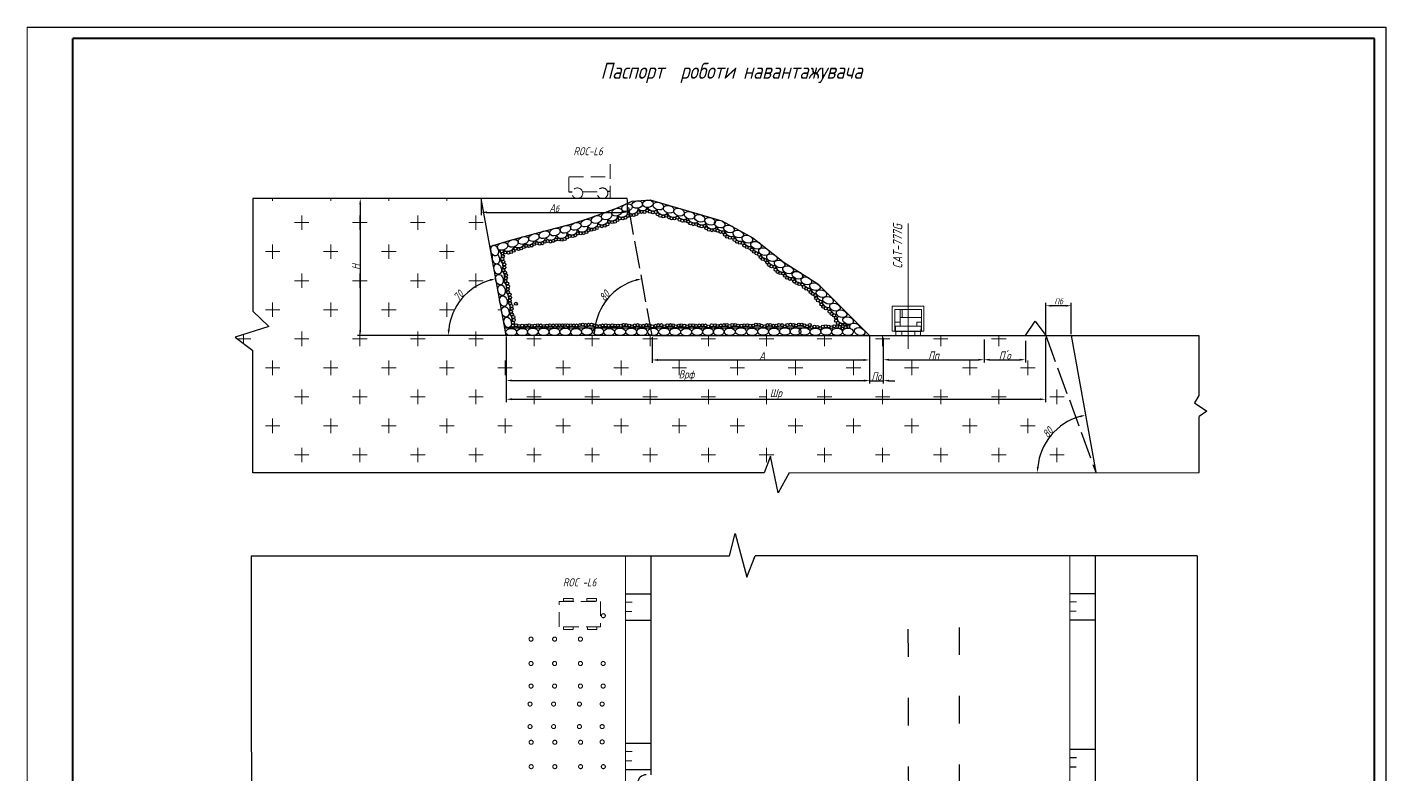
# Model space of a CAD drawing. Header units: millimetres. Extents: x 0 to 594, y 0 to 841.
# Drawn here: x 0 to 594, y 514 to 841 of the extents above; entities that cross this region are included whole.
import ezdxf

# ---------------------------------------------------------------- set-up
doc = ezdxf.new("R2010")
doc.units = ezdxf.units.MM
for name, pattern in [('ACAD_ISO02W100', [15, 12, -3]), ('ACAD_ISO03W100', [30, 12, -18]), ('BORDER2', [22.225, 6.35, -3.175, 6.35, -3.175, 0, -3.175]), ('K5LT_THIN', [0])]:
    doc.linetypes.add(name, pattern=pattern)
doc.layers.add('KONTUR', color=7, linetype='Continuous')
doc.layers.add('Рамка', color=30, linetype='Continuous')
doc.layers.add('Основная', color=7, linetype='Continuous', lineweight=40)
doc.styles.add('Такие дела', font='GOST_A.TTF', dxfattribs={"oblique": 15})
doc.dimstyles.new('ISO-25', dxfattribs={"dimtxt": 2.5, "dimasz": 2.5, "dimexe": 1.25, "dimexo": 0.625, "dimtad": 1, "dimtxsty": 'Standard', "dimcen": 2.5, "dimadec": 0, "dimazin": 0, "dimtfac": 1, "dimtmove": 0, "dimatfit": 3, "dimfxl": 1, "dimarcsym": 0})

# ---------------------------------------------------------------- blocks, each defined once
blk = doc.blocks.new('U0')
at = {"layer": 'KONTUR'}
for p, q in [((0, 841), (594, 841)), ((594, 841), (594, 0))]:
    blk.add_line(p, q, dxfattribs=at)
at = {"layer": 'Основная'}
for p, q in [((20, 5), (20, 836)), ((589, 836), (20, 836)), ((589, 5), (589, 836))]:
    blk.add_line(p, q, dxfattribs=at)
at = {"layer": 'Рамка', "color": 7, "linetype": 'K5LT_THIN', "lineweight": 18}
for q in [(0, 841), (0, 826)]:
    blk.add_line((0, 0), q, dxfattribs=at)
blk = doc.blocks.new('*D211')
at = {"color": 0, "lineweight": -2, "transparency": 16777216}
for p, q in [((445.35, 706.76), (445.35, 720.43)), ((454, 719.18), (447.85, 719.18)), ((456.5, 706.73), (456.5, 720.43))]:
    blk.add_line(p, q, dxfattribs=at)
at = {"color": 0, "transparency": 16777216}
for points in [[(447.85, 719.6), (447.85, 718.77), (445.35, 719.18)], [(454, 719.6), (454, 718.77), (456.5, 719.18)]]:
    blk.add_solid(points, dxfattribs=at)
at = {"layer": 'Defpoints', "color": 0, "transparency": 16777216}
for p in [(445.35, 719.18), (445.35, 706.13), (456.5, 706.1)]:
    blk.add_point(p, dxfattribs=at)
at = {"color": 0, "transparency": 16777216, "insert": (450.92, 721.06), "char_height": 2.5, "attachment_point": 5, "style": 'Такие дела'}
blk.add_mtext('Пб', dxfattribs=at)

msp = doc.modelspace()

# ---------------------------------------------------------------- linework, layer by layer
at = {"color": 7, "linetype": 'BORDER2', "lineweight": 9}
for p, q in [((254.899, 781.089), (254.899, 765.955)), ((236.871, 775.528), (254.899, 775.528)), ((236.871, 768.923), (236.871, 775.528)), ((249.268, 768.923), (242.817, 768.923))]:
    msp.add_line(p, q, dxfattribs=at)
at = {"linetype": 'Continuous', "lineweight": 9}
for p, q in [((107.308, 765.059), (107.308, 766.085)), ((132.708, 765.059), (132.708, 766.085)), ((158.108, 765.059), (158.108, 766.085)), ((183.508, 765.059), (183.508, 766.085)), ((116.833, 755.534), (123.183, 755.534)), ((120.008, 752.359), (120.008, 758.709)), ((142.233, 755.534), (148.583, 755.534)), ((145.408, 752.359), (145.408, 758.709)), ((167.633, 755.534), (173.983, 755.534)), ((170.808, 752.359), (170.808, 758.709)), ((193.033, 755.534), (199.383, 755.534)), ((196.208, 752.359), (196.208, 758.709)), ((104.133, 742.834), (110.483, 742.834)), ((107.308, 739.659), (107.308, 746.009)), ((129.533, 742.834), (135.883, 742.834)), ((132.708, 739.659), (132.708, 746.009)), ((154.933, 742.834), (161.283, 742.834)), ((158.108, 739.659), (158.108, 746.009)), ((180.333, 742.834), (186.683, 742.834)), ((183.508, 739.659), (183.508, 746.009)), ((120.008, 726.959), (120.008, 733.309)), ((145.408, 726.959), (145.408, 733.309)), ((170.808, 726.959), (170.808, 733.309)), ((196.208, 726.959), (196.208, 733.309)), ((116.833, 730.134), (123.183, 730.134)), ((142.233, 730.134), (148.583, 730.134)), ((167.633, 730.134), (173.983, 730.134)), ((193.033, 730.134), (199.383, 730.134)), ((107.308, 714.259), (107.308, 720.609)), ((132.708, 714.259), (132.708, 720.609)), ((158.108, 714.259), (158.108, 720.609)), ((183.508, 714.259), (183.508, 720.609)), ((104.133, 717.434), (110.483, 717.434)), ((129.533, 717.434), (135.883, 717.434)), ((154.933, 717.434), (161.283, 717.434)), ((180.333, 717.434), (186.683, 717.434)), ((205.733, 717.434), (207.241, 717.434)), ((120.008, 701.559), (120.008, 707.909)), ((145.408, 701.559), (145.408, 707.909)), ((170.808, 701.559), (170.808, 707.909)), ((196.208, 701.559), (196.208, 707.909)), ((91.873, 704.734), (97.783, 704.734)), ((94.608, 702.64), (94.608, 706.63)), ((116.833, 704.734), (123.183, 704.734)), ((142.233, 704.734), (148.583, 704.734)), ((167.633, 704.734), (173.983, 704.734)), ((193.033, 704.734), (199.383, 704.734)), ((218.433, 704.734), (224.783, 704.734)), ((221.608, 701.559), (221.608, 706.133)), ((243.833, 704.734), (250.183, 704.734)), ((247.008, 701.559), (247.008, 706.131)), ((269.233, 704.734), (275.583, 704.734)), ((272.408, 701.559), (272.408, 706.129)), ((294.633, 704.734), (300.983, 704.734)), ((297.808, 701.559), (297.808, 706.115)), ((320.033, 704.734), (326.383, 704.734)), ((323.208, 701.559), (323.208, 706.124)), ((345.433, 704.734), (351.783, 704.734)), ((348.608, 701.559), (348.608, 706.121)), ((370.833, 704.734), (377.183, 704.734)), ((374.008, 701.559), (374.008, 706.118)), ((396.233, 704.734), (402.583, 704.734)), ((399.408, 701.559), (399.408, 706.116)), ((421.633, 704.734), (427.983, 704.734)), ((424.808, 701.559), (424.808, 706.113)), ((107.308, 688.859), (107.308, 695.209)), ((132.708, 688.859), (132.708, 695.209)), ((158.108, 688.859), (158.108, 695.209)), ((183.508, 688.859), (183.508, 695.209)), ((208.908, 688.859), (208.908, 695.209)), ((234.308, 688.859), (234.308, 695.209)), ((259.708, 688.859), (259.708, 695.209)), ((285.108, 688.859), (285.108, 695.209)), ((310.508, 688.859), (310.508, 695.209)), ((335.908, 688.859), (335.908, 695.209)), ((361.308, 688.859), (361.308, 695.209)), ((386.708, 688.859), (386.708, 695.209)), ((412.108, 688.859), (412.108, 695.209)), ((437.508, 688.859), (437.508, 695.209)), ((104.133, 692.034), (110.483, 692.034)), ((129.533, 692.034), (135.883, 692.034)), ((154.933, 692.034), (161.283, 692.034)), ((180.333, 692.034), (186.683, 692.034)), ((205.733, 692.034), (212.083, 692.034)), ((231.133, 692.034), (237.483, 692.034)), ((256.533, 692.034), (262.883, 692.034)), ((281.933, 692.034), (288.283, 692.034)), ((307.333, 692.034), (313.683, 692.034)), ((332.733, 692.034), (339.083, 692.034)), ((358.133, 692.034), (364.483, 692.034)), ((383.533, 692.034), (389.883, 692.034)), ((408.933, 692.034), (415.283, 692.034)), ((434.333, 692.034), (440.683, 692.034)), ((116.833, 679.334), (123.183, 679.334)), ((120.008, 676.159), (120.008, 682.509)), ((142.233, 679.334), (148.583, 679.334)), ((145.408, 676.159), (145.408, 682.509)), ((167.633, 679.334), (173.983, 679.334)), ((170.808, 676.159), (170.808, 682.509)), ((193.033, 679.334), (199.383, 679.334)), ((196.208, 676.159), (196.208, 682.509)), ((218.433, 679.334), (224.783, 679.334)), ((221.608, 676.159), (221.608, 682.509)), ((243.833, 679.334), (250.183, 679.334)), ((247.008, 676.159), (247.008, 682.509)), ((269.233, 679.334), (275.583, 679.334)), ((272.408, 676.159), (272.408, 682.509)), ((294.633, 679.334), (300.983, 679.334)), ((297.808, 676.159), (297.808, 682.509)), ((320.033, 679.334), (323.325, 679.334)), ((323.208, 676.159), (323.208, 682.509)), ((345.433, 679.334), (351.783, 679.334)), ((348.608, 676.159), (348.608, 682.509)), ((370.833, 679.334), (377.183, 679.334)), ((374.008, 676.159), (374.008, 682.509)), ((396.233, 679.334), (402.583, 679.334)), ((399.408, 676.159), (399.408, 682.509)), ((421.633, 679.334), (427.983, 679.334)), ((424.808, 676.159), (424.808, 682.509)), ((447.033, 679.334), (453.383, 679.334)), ((450.208, 676.159), (450.208, 682.509)), ((104.133, 666.634), (110.483, 666.634)), ((107.308, 663.459), (107.308, 669.809)), ((129.533, 666.634), (135.883, 666.634)), ((132.708, 663.459), (132.708, 669.809)), ((154.933, 666.634), (161.283, 666.634)), ((158.108, 663.459), (158.108, 669.809)), ((180.333, 666.634), (186.683, 666.634)), ((183.508, 663.459), (183.508, 669.809)), ((205.733, 666.634), (212.083, 666.634)), ((208.908, 663.459), (208.908, 669.809)), ((231.133, 666.634), (237.483, 666.634)), ((234.308, 663.459), (234.308, 669.809)), ((256.533, 666.634), (262.883, 666.634)), ((259.708, 663.459), (259.708, 669.809)), ((281.933, 666.634), (288.283, 666.634)), ((285.108, 663.459), (285.108, 669.809)), ((307.333, 666.634), (313.683, 666.634)), ((310.508, 663.459), (310.508, 669.809)), ((332.733, 666.634), (339.083, 666.634)), ((335.908, 663.459), (335.908, 669.809)), ((358.133, 666.634), (364.483, 666.634)), ((361.308, 663.459), (361.308, 669.809)), ((383.533, 666.634), (389.883, 666.634)), ((386.708, 663.459), (386.708, 669.809)), ((408.933, 666.634), (415.283, 666.634)), ((412.108, 663.459), (412.108, 669.809)), ((434.333, 666.634), (440.683, 666.634)), ((437.508, 663.459), (437.508, 669.809)), ((459.733, 666.634), (459.78, 666.634)), ((116.833, 653.934), (123.183, 653.934)), ((120.008, 650.759), (120.008, 657.109)), ((142.233, 653.934), (148.583, 653.934)), ((145.408, 650.759), (145.408, 657.109)), ((167.633, 653.934), (173.983, 653.934)), ((170.808, 650.759), (170.808, 657.109)), ((193.033, 653.934), (199.383, 653.934)), ((196.208, 650.759), (196.208, 657.109)), ((218.433, 653.934), (224.783, 653.934)), ((221.608, 650.759), (221.608, 657.109)), ((243.833, 653.934), (250.183, 653.934)), ((247.008, 650.759), (247.008, 657.109)), ((269.233, 653.934), (275.583, 653.934)), ((272.408, 650.759), (272.408, 657.109)), ((294.633, 653.934), (300.983, 653.934)), ((297.808, 650.759), (297.808, 657.109)), ((320.033, 653.934), (326.383, 653.934)), ((323.208, 650.759), (323.208, 657.109)), ((345.433, 653.934), (351.783, 653.934)), ((348.608, 650.759), (348.608, 657.109)), ((370.833, 653.934), (377.183, 653.934)), ((374.008, 650.759), (374.008, 657.109)), ((396.233, 653.934), (402.583, 653.934)), ((399.408, 650.759), (399.408, 657.109)), ((421.633, 653.934), (427.983, 653.934)), ((424.808, 650.759), (424.808, 657.109)), ((447.033, 653.934), (453.383, 653.934)), ((450.208, 650.759), (450.208, 657.109))]:
    msp.add_line(p, q, dxfattribs=at)
at = {"color": 7}
for p, q in [((197.839, 766.085), (144.374, 766.085)), ((145.624, 763.585), (145.624, 708.636)), ((209.443, 706.136), (198.463, 766.092)), ((246.561, 757.721), (258.064, 761.932)), ((258.064, 761.932), (264.492, 764.879)), ((264.492, 764.879), (272.443, 765.501)), ((272.443, 765.501), (303.731, 756.302)), ((224.227, 751.423), (237.713, 754.869)), ((237.713, 754.869), (246.561, 757.721)), ((246.561, 757.721), (246.561, 757.721)), ((303.731, 756.302), (317.313, 748.861)), ((211.335, 747.854), (224.227, 751.423)), ((317.313, 748.861), (330.93, 738.037)), ((202.212, 745.079), (211.335, 747.854)), ((202.306, 745.107), (202.573, 743.744)), ((202.573, 743.744), (202.849, 742.214)), ((330.93, 738.037), (345.633, 728.768)), ((345.633, 728.768), (368.282, 706.119)), ((342.119, 709.348), (208.87, 709.348)), ((197.839, 706.136), (144.374, 706.136)), ((208.818, 706.136), (182.917, 706.136)), ((273.241, 706.129), (184.167, 706.136)), ((209.409, 705.734), (209.409, 685.224)), ((209.409, 705.109), (209.409, 677.03)), ((272.616, 706.129), (246.715, 706.132)), ((273.241, 705.504), (273.241, 694.209)), ((368.282, 705.732), (368.282, 694.209)), ((368.282, 705.732), (368.282, 685.224)), ((368.282, 705.107), (368.282, 685.156)), ((374.291, 705.107), (374.291, 685.156)), ((374.291, 704.482), (374.291, 694.318)), ((418.36, 704.482), (418.36, 694.318)), ((418.36, 703.857), (418.36, 694.318)), ((436.435, 703.857), (436.435, 694.318)), ((445.281, 705.109), (445.281, 677.03)), ((275.741, 695.459), (365.782, 695.459)), ((376.791, 695.568), (415.86, 695.568)), ((420.86, 695.568), (433.935, 695.568)), ((211.909, 686.474), (365.782, 686.474)), ((365.782, 686.406), (363.282, 686.406)), ((368.282, 686.406), (374.291, 686.406)), ((376.791, 686.406), (379.291, 686.406)), ((211.909, 678.28), (442.781, 678.28))]:
    msp.add_line(p, q, dxfattribs=at)
for p, q in [((198.464, 765.46), (198.464, 758.762)), ((262.262, 765.46), (262.262, 758.762)), ((200.964, 760.012), (259.762, 760.012))]:
    msp.add_line(p, q)
at = {"color": 7, "lineweight": 9}
for p, q in [((385.196, 700.274), (385.196, 755.151)), ((381.678, 714.03), (390.945, 714.03)), ((381.703, 717.559), (381.703, 710.155)), ((382.617, 717.583), (382.617, 714.104)), ((358.737, 710.178), (357.207, 711.88)), ((379.603, 712.055), (381.826, 712.055)), ((388.892, 710.318), (388.892, 711.975)), ((388.892, 711.975), (390.945, 711.975))]:
    msp.add_line(p, q, dxfattribs=at)
at = {"color": 7, "linetype": 'ACAD_ISO02W100'}
msp.add_line((445.328, 706.135), (467.196, 646.365), dxfattribs=at)
at = {"color": 7}
for points in [[(236.871, 768.923), (238.313, 768.923)], [(254.907, 769.072), (253.748, 769.072)], [(198.464, 766.085), (98.665, 766.085), (98.665, 716.813)], [(262.262, 766.085), (198.262, 766.085)], [(262.262, 766.085), (262.262, 766.085)], [(98.665, 716.813), (105.623, 710.108), (90.918, 705.466), (98.665, 699.534)], [(436.435, 706.135), (440.733, 712.477), (445.328, 706.135)], [(273.241, 706.129), (512.306, 706.103)], [(367.309, 706.119), (365.651, 706.11)], [(367.309, 706.119), (368.282, 706.119)], [(456.414, 706.103), (467.196, 646.365)], [(512.306, 706.103), (512.306, 679.857)], [(98.665, 646.133), (98.665, 699.534)], [(512.306, 679.857), (510.346, 676.734), (515.779, 673.069), (512.336, 670.761)], [(512.336, 646.184), (512.336, 670.761)], [(333.168, 646.133), (328.275, 637.308), (325.005, 653.451), (322.143, 646.094), (98.665, 646.133)], [(333.168, 646.133), (512.336, 646.184)], [(306.991, 609.882), (309.537, 619.556), (314.686, 600.51), (318.291, 609.776)], [(97.984, 609.85), (306.991, 609.882)], [(97.984, 609.85), (98.1, 438.198)], [(272.594, 609.85), (272.594, 514.041)], [(511.46, 609.85), (318.291, 609.776)], [(466.891, 609.85), (466.891, 129.923)], [(511.46, 609.85), (511.571, 435.492)], [(261.613, 593.211), (272.562, 593.211)], [(455.922, 593.33), (466.872, 593.33)], [(261.613, 581.681), (272.562, 581.681)], [(455.922, 581.799), (466.872, 581.799)], [(261.594, 527.903), (272.543, 527.903)], [(455.968, 525.226), (466.917, 525.226)], [(261.594, 516.373), (272.543, 516.373)]]:
    msp.add_lwpolyline(points, dxfattribs=at)
at = {"color": 7, "linetype": 'ACAD_ISO02W100'}
msp.add_lwpolyline([(273.241, 706.129), (262.262, 766.085)], dxfattribs=at)
at = {"color": 7, "lineweight": 9}
for points in [[(378.167, 719.027), (391.948, 719.027), (391.948, 707.99), (378.167, 707.99)], [(379.39, 717.586), (390.983, 717.586), (390.983, 707.921), (379.39, 707.921)], [(379.603, 710.195), (390.808, 710.195), (390.77, 707.921), (379.603, 707.921)], [(379.842, 707.928), (382.384, 707.928), (382.384, 706.133), (379.842, 706.133)], [(388.07, 707.928), (390.612, 707.928), (390.612, 706.133), (388.07, 706.133)]]:
    msp.add_lwpolyline(points, close=True, dxfattribs=at)
at = {"color": 7, "const_width": 0.5}
for points in [[(261.599, 502.145), (261.611, 609.804)], [(455.868, 609.85), (455.868, 129.919)], [(261.613, 589.562), (264.533, 589.562)], [(455.922, 589.681), (458.842, 589.681)], [(261.613, 585.475), (264.387, 585.475)], [(455.922, 585.594), (458.696, 585.594)], [(261.594, 524.254), (264.513, 524.254)], [(261.594, 520.167), (264.367, 520.167)], [(455.968, 521.578), (458.888, 521.578)], [(455.968, 517.491), (458.742, 517.491)]]:
    msp.add_lwpolyline(points, dxfattribs=at)
at = {"color": 7, "linetype": 'BORDER2', "lineweight": 9}
for points in [[(232.581, 589.863), (250.727, 589.863), (250.727, 578.796), (232.581, 578.796)], [(234.519, 589.925), (238.691, 589.925), (238.691, 591.09), (234.519, 591.09)], [(244.665, 589.925), (248.837, 589.925), (248.837, 591.09), (244.665, 591.09)], [(234.519, 577.562), (238.691, 577.562), (238.691, 578.728), (234.519, 578.728)], [(244.948, 577.527), (249.12, 577.527), (249.12, 578.692), (244.948, 578.692)]]:
    msp.add_lwpolyline(points, close=True, dxfattribs=at)
at = {"color": 7, "linetype": 'ACAD_ISO03W100'}
for points in [[(385.085, 577.676), (385.524, 380.549)], [(407.403, 578.534), (407.512, 344.504)]]:
    msp.add_lwpolyline(points, dxfattribs=at)
at = {"color": 7, "linetype": 'BORDER2', "lineweight": 9}
for centre, radius in [((240.56, 768.358), 2.327), ((251.525, 768.358), 2.327), ((251.896, 583.637), 0.884), ((220.278, 573.393), 0.884), ((230.6, 573.393), 0.884), ((241.879, 573.393), 0.884), ((220.278, 562.734), 0.884), ((230.6, 562.734), 0.884), ((241.879, 562.734), 0.884), ((251.819, 562.734), 0.884), ((220.278, 552.855), 0.884), ((230.6, 552.855), 0.884), ((241.879, 552.855), 0.884), ((251.819, 552.855), 0.884), ((219.841, 545), 0.884), ((230.164, 545), 0.884), ((241.443, 545), 0.884), ((251.383, 545), 0.884), ((219.841, 535.121), 0.884), ((230.164, 535.121), 0.884), ((241.443, 535.121), 0.884), ((251.383, 535.121), 0.884), ((220.355, 528.275), 0.884), ((230.677, 528.275), 0.884), ((241.956, 528.275), 0.884), ((251.393, 528.435), 0.884), ((220.355, 517.616), 0.884), ((230.677, 517.616), 0.884), ((241.956, 517.616), 0.884), ((251.896, 517.616), 0.884)]:
    msp.add_circle(centre, radius, dxfattribs=at)
at = {"color": 7}
for centre in [(267.321, 760.124), (268.604, 760.22), (269.888, 760.172), (271.059, 760.781), (272.278, 760.3), (273.53, 760.011), (274.829, 760.172), (249.92, 754.205), (251.218, 753.936), (252.559, 754.169), (253.688, 754.781), (254.454, 755.819), (255.735, 755.718), (256.985, 755.96), (258.074, 756.626), (259.092, 757.403), (260.377, 757.352), (261.598, 757.695), (262.628, 758.471), (263.874, 758.802), (265.159, 758.827), (266.355, 759.285), (275.663, 759.193), (276.802, 758.568), (278.07, 758.247), (279.388, 758.52), (280.527, 757.894), (281.714, 757.397), (282.997, 757.333), (284.265, 757.653), (285.243, 756.835), (286.447, 756.386), (287.698, 756.354), (288.949, 755.969), (289.992, 755.199), (291.212, 754.815), (292.477, 754.855), (293.626, 754.233), (294.887, 753.914), (296.147, 754.073), (231.156, 748.13), (232.458, 748.195), (233.743, 748.049), (234.999, 748.356), (236.066, 749.086), (237.218, 749.626), (238.489, 749.597), (239.73, 749.991), (240.738, 750.794), (242.009, 750.838), (243.294, 750.911), (244.491, 751.379), (245.455, 752.196), (246.729, 752.389), (248.015, 752.662), (296.929, 753.084), (298.061, 752.462), (299.338, 752.175), (300.63, 752.335), (301.875, 752), (303.071, 751.458), (304.332, 751.298), (305.081, 750.231), (306.007, 749.353), (307.235, 748.955), (308.527, 748.891), (309.325, 747.918), (207.476, 742.959), (209.104, 742.466), (210.371, 742.36), (211.612, 742.677), (212.641, 743.231), (213.512, 744.128), (214.752, 743.917), (215.966, 744.207), (217.022, 744.788), (218.183, 745.342), (219.397, 745.236), (220.585, 745.474), (221.612, 746.115), (222.857, 746.559), (224.013, 746.322), (225.258, 746.5), (226.325, 747.122), (227.57, 747.448), (230, 747.537), (310.33, 747.168), (311.543, 746.754), (312.819, 746.562), (313.553, 745.493), (314.622, 744.808), (315.86, 744.479), (316.833, 743.682), (317.742, 742.757), (318.827, 742.103), (207.743, 739.616), (208.009, 740.873), (208.18, 738.433), (208.627, 737.229), (208.649, 735.94), (319.992, 741.513), (320.614, 740.38), (321.603, 739.583), (322.8, 739.12), (323.534, 738.067), (324.315, 737.033), (325.396, 736.395), (326.673, 736.14), (208.169, 734.728), (208.947, 733.726), (209.299, 731.222), (209.363, 732.501), (327.199, 734.943), (328.093, 733.986), (329.225, 733.428), (330.486, 733.269), (331.267, 732.248), (332.241, 731.387), (333.421, 730.924), (334.666, 730.828), (209.107, 729.961), (209.864, 728.917), (210.13, 726.409), (210.215, 727.681), (210.237, 725.13), (335.368, 729.76), (336.436, 729.043), (337.636, 728.609), (338.887, 728.456), (339.525, 727.384), (340.572, 726.618), (341.772, 726.21), (342.475, 725.156), (343.443, 724.332), (210.897, 724.033), (210.983, 721.518), (211.132, 720.252), (211.164, 722.797), (211.697, 719.069), (213.656, 720.059), (344.625, 723.794), (344.894, 722.54), (345.718, 721.537), (346.865, 720.964), (347.259, 719.746), (348.034, 718.689), (211.541, 716.54), (211.857, 717.791), (211.907, 715.366), (212.542, 714.249), (212.716, 712.959), (349.151, 718.042), (350.422, 717.802), (350.86, 716.587), (351.679, 715.613), (352.795, 714.977), (353.534, 713.925), (353.661, 712.64), (212.343, 710.458), (212.35, 711.765), (213.724, 710.631), (215.048, 710.401), (216.372, 710.458), (218.042, 710.516), (219.538, 710.631), (220.632, 710.343), (222.014, 710.458), (223.223, 710.631), (224.547, 710.573), (225.871, 710.401), (227.252, 710.516), (228.576, 710.688), (229.958, 710.573), (231.397, 710.631), (232.721, 710.631), (233.987, 710.688), (235.081, 710.688), (236.29, 710.573), (237.672, 710.688), (238.988, 710.57), (240.213, 710.57), (241.666, 710.706), (242.936, 710.887), (244.162, 710.706), (245.387, 710.842), (246.794, 710.887), (247.883, 710.57), (249.063, 710.297), (250.334, 710.297), (251.559, 710.57), (252.921, 710.615), (254.237, 710.433), (255.825, 710.615), (257.051, 710.524), (258.276, 710.524), (259.594, 710.479), (260.774, 710.751), (261.905, 710.727), (263.211, 710.504), (264.453, 710.249), (265.6, 710.568), (266.906, 710.695), (268.117, 710.345), (269.328, 710.44), (270.729, 710.695), (271.972, 710.663), (273.278, 710.185), (274.68, 710.44), (275.89, 710.727), (277.26, 710.695), (278.598, 710.249), (279.872, 710.631), (281.21, 710.727), (282.388, 710.631), (283.535, 710.217), (284.937, 710.504), (285.956, 710.631), (287.326, 710.472), (288.537, 710.217), (289.811, 710.663), (291.149, 710.663), (292.455, 710.44), (293.825, 710.568), (295.259, 710.663), (296.533, 710.568), (297.775, 710.09), (299.241, 710.599), (300.674, 710.663), (301.917, 710.377), (303.223, 710.568), (304.593, 710.727), (305.867, 710.791), (307.095, 710.313), (308.274, 710.759), (309.516, 710.822), (310.822, 710.536), (312.224, 710.44), (313.467, 710.663), (314.868, 710.663), (316.143, 710.472), (317.385, 710.504), (318.596, 710.95), (319.965, 710.822), (321.112, 710.504), (322.387, 710.217), (323.628, 710.727), (324.902, 710.791), (326.24, 710.44), (327.482, 710.536), (328.693, 710.759), (330.031, 710.695), (331.242, 710.122), (332.388, 710.759), (333.663, 710.918), (334.969, 710.791), (336.116, 710.536), (337.39, 710.95), (338.632, 710.982), (339.811, 710.631), (340.958, 710.09), (342.114, 710.806), (342.968, 709.801), (344.179, 710.024), (345.517, 709.96), (346.727, 709.387), (347.874, 710.024), (349.148, 710.183), (350.454, 710.055), (351.601, 709.801), (352.876, 710.215), (354.118, 710.247), (354.467, 711.623), (355.611, 711.001), (356.557, 710.211), (357.784, 709.867), (358.937, 710.294)]:
    msp.add_circle(centre, 0.644, dxfattribs=at)
for centre, radius, start, end in [((249.156, 753.249), 0.644, 69.452097, 33.33044), ((207.817, 742.141), 0.644, 159.099649, 66.154341), ((228.726, 747.3), 0.644, 197.811832, 147.580196), ((209.443, 706.136), 25.276, 106.046633, 174.330613), ((273.241, 706.129), 25.276, 106.046633, 174.324361), ((355.297, 709.896), 0.644, 100.910631, 47.347189), ((356.444, 709.355), 0.644, 130.296234, 34.544792), ((357.613, 711.02), 0.644, 137.723243, 15.691998), ((467.231, 646.171), 25.535, 105.8432, 174.404649), ((270.498, 510.495), 3.547, 87.464517, 179.219857)]:
    msp.add_arc(centre, radius, start, end, dxfattribs=at)
for centre, major_axis in [((253.386, 758.481), (2.236, 0.764)), ((257.89, 760.135), (2.236, 0.764)), ((262.214, 762.04), (2.236, 0.764)), ((266.686, 763.397), (2.349, 0.253)), ((271.405, 763.765), (2.349, 0.253)), ((275.955, 762.758), (-2.259, 0.692)), ((280.459, 761.38), (-2.259, 0.692)), ((285.038, 760.101), (-2.259, 0.692)), ((289.597, 758.729), (-2.259, 0.692)), ((235.324, 752.608), (2.236, 0.764)), ((239.88, 753.89), (2.236, 0.764)), ((244.382, 755.335), (2.236, 0.764)), ((248.911, 756.89), (2.236, 0.764)), ((294.059, 757.406), (-2.259, 0.692)), ((298.57, 756.082), (-2.259, 0.692)), ((302.786, 754.906), (-2.259, 0.692)), ((306.856, 752.749), (-2.259, 0.692)), ((216.964, 747.733), (2.236, 0.764)), ((221.529, 748.988), (2.236, 0.764)), ((226.14, 750.243), (2.236, 0.764)), ((230.724, 751.443), (2.236, 0.764)), ((310.876, 750.543), (-2.259, 0.692)), ((314.848, 748.288), (-2.259, 0.692)), ((204.352, 743.311), (0.573, -2.292)), ((207.906, 745.142), (2.236, 0.764)), ((212.435, 746.478), (2.236, 0.764)), ((318.672, 745.642), (-2.259, 0.692)), ((322.124, 742.871), (-2.259, 0.692)), ((205.702, 735.212), (0.573, -2.292)), ((325.621, 740.152), (-2.259, 0.692)), ((328.945, 737.433), (-2.259, 0.692)), ((332.701, 734.886), (-2.259, 0.692)), ((206.474, 730.584), (0.573, -2.292)), ((336.748, 732.504), (-2.259, 0.692)), ((340.614, 730.054), (-2.259, 0.692)), ((207.374, 725.956), (0.573, -2.292)), ((344.372, 727.496), (-2.259, 0.692)), ((347.258, 724.501), (-2.259, 0.692)), ((208.21, 721.199), (0.573, -2.292)), ((209.046, 716.507), (0.573, -2.292)), ((350.145, 721.561), (-2.259, 0.692)), ((353.14, 718.567), (-2.259, 0.692)), ((210.075, 711.879), (0.573, -2.292)), ((356.053, 715.681), (-2.259, 0.692)), ((358.885, 712.687), (-2.259, 0.692)), ((211.631, 707.59), (2.363, 0)), ((216.427, 707.663), (2.363, 0)), ((221.078, 707.737), (2.363, 0)), ((225.804, 707.737), (2.363, 0)), ((230.529, 707.737), (2.363, 0)), ((235.254, 707.81), (2.363, 0)), ((239.979, 707.663), (2.363, 0)), ((244.705, 707.884), (2.363, 0)), ((249.651, 707.958), (2.363, 0)), ((254.451, 707.663), (2.363, 0)), ((259.25, 707.81), (2.363, 0)), ((264.078, 707.737), (2.363, 0)), ((268.803, 707.737), (2.363, 0)), ((273.602, 707.81), (2.363, 0)), ((278.549, 707.737), (2.363, 0)), ((283.274, 707.737), (2.363, 0)), ((288.147, 707.663), (2.363, 0)), ((292.946, 707.737), (2.363, 0)), ((297.672, 707.737), (2.363, 0)), ((302.323, 707.737), (2.363, 0)), ((307.196, 707.81), (2.363, 0)), ((312.069, 707.884), (2.363, 0)), ((316.942, 707.81), (2.363, 0)), ((321.741, 707.958), (2.363, 0)), ((326.54, 707.81), (2.363, 0)), ((331.265, 707.884), (2.363, 0)), ((335.916, 707.884), (2.363, 0)), ((339.83, 707.958), (2.363, 0)), ((344.631, 707.788), (2.363, 0)), ((349.354, 707.916), (2.363, 0)), ((354.12, 707.788), (2.363, 0)), ((358.843, 707.745), (2.363, 0)), ((363.95, 707.896), (-2.259, 0.692))]:
    msp.add_ellipse(centre, major_axis=major_axis, ratio=0.6873141, dxfattribs=at)
for centre, major_axis, start_param, end_param in [((260.215, 759.616), (-2.319, -0.45), 6.7128402, 9.6478538), ((260.215, 759.616), (-2.319, -0.45), 4.673075, 4.6908751), ((264.716, 761.059), (-2.319, -0.45), 6.4051924, 9.6078299), ((264.716, 761.059), (-2.319, -0.45), 4.6727657, 4.6776075), ((268.756, 762.504), (-2.259, 0.692), 7.1365528, 9.6249941), ((268.756, 762.504), (-2.259, 0.692), 4.7529191, 4.8750466), ((273.299, 762.334), (-2.259, 0.692), 6.8215377, 9.1522946), ((273.299, 762.334), (-2.259, 0.692), 4.6535234, 4.7188168), ((277.715, 760.636), (-2.259, 0.692), 6.3508756, 9.3581377), ((277.715, 760.636), (-2.259, 0.692), 4.6903744, 4.6919566), ((282.138, 759.642), (-2.259, 0.692), 4.5758893, 4.64647), ((242.806, 753.121), (-2.319, -0.45), 4.872596, 4.8743528), ((247.137, 754.777), (-2.319, -0.45), 6.6052412, 9.5024395), ((247.137, 754.777), (-2.319, -0.45), 4.7991671, 4.8432434), ((251.595, 756.263), (-2.319, -0.45), 6.5807524, 9.5605881), ((251.595, 756.263), (-2.319, -0.45), 4.7841055, 4.8016437), ((255.884, 758.003), (-2.319, -0.45), 6.7053367, 9.472559), ((255.884, 758.003), (-2.319, -0.45), 4.7003337, 4.7674537), ((282.138, 759.642), (-2.259, 0.692), 6.5643271, 9.2265172), ((286.724, 758.645), (-2.259, 0.692), 6.7454775, 9.0096721), ((291.262, 757.132), (-2.259, 0.692), 0.3665006, 2.8128107), ((291.262, 757.132), (-2.259, 0.692), 4.5600382, 4.6502685), ((294.685, 756.257), (-2.259, 0.692), 7.0761337, 9.2310646), ((294.685, 756.257), (-2.259, 0.692), 4.0531939, 4.1054639), ((299.064, 754.506), (-2.259, 0.692), 6.2414628, 9.4423783), ((299.064, 754.506), (-2.259, 0.692), 4.0642191, 4.2377488), ((219.525, 747.529), (-2.319, -0.45), 4.6533968, 4.8807314), ((224.341, 748.626), (-2.319, -0.45), 6.7015284, 9.1988803), ((224.341, 748.626), (-2.319, -0.45), 4.7738715, 4.9136307), ((229.062, 749.579), (-2.319, -0.45), 6.5088849, 9.3805625), ((229.062, 749.579), (-2.319, -0.45), 4.8539979, 4.8880609), ((233.781, 750.362), (-2.319, -0.45), 6.2393108, 9.6268043), ((233.781, 750.362), (-2.319, -0.45), 4.8824874, 4.9107563), ((238.22, 751.848), (-2.319, -0.45), 6.4605018, 9.4848456), ((238.22, 751.848), (-2.319, -0.45), 4.8517396, 4.863549), ((242.806, 753.121), (-2.319, -0.45), 6.4491343, 9.6015155), ((303.631, 753.63), (-2.259, 0.692), 0.2952004, 2.4018709), ((307.532, 751.189), (-2.259, 0.692), 0.0506569, 2.5367236), ((311.672, 749.04), (-2.259, 0.692), 0.1349443, 2.4297416), ((205.694, 741.336), (0.573, -2.292), 6.5037742, 8.9120323), ((210.416, 744.669), (-2.319, -0.45), 6.7058549, 9.2765934), ((210.416, 744.669), (-2.319, -0.45), 4.6925744, 4.7733376), ((214.899, 746.242), (-2.319, -0.45), 6.8558328, 9.0676077), ((214.899, 746.242), (-2.319, -0.45), 4.6319524, 4.8364553), ((219.525, 747.529), (-2.319, -0.45), 6.8514974, 9.0561038), ((315.704, 746.813), (-2.259, 0.692), 0.1770305, 2.2013988), ((319.552, 744.266), (-2.259, 0.692), 0.2478386, 1.9696224), ((204.931, 739.84), (0.573, -2.292), 3.7524239, 8.5821505), ((206.374, 736.897), (0.573, -2.292), 6.5769248, 8.9120323), ((323.029, 741.427), (-2.259, 0.692), 0.2165766, 2.0093516), ((326.346, 738.482), (-2.259, 0.692), 0.0137237, 2.0838601), ((207.073, 732.357), (0.573, -2.292), 6.6286365, 8.9120323), ((329.902, 735.596), (-2.259, 0.692), 0.0137905, 2.3009143), ((333.787, 733.163), (-2.259, 0.692), 0.1219556, 2.3846246), ((337.758, 730.9), (-2.259, 0.692), 0.1640096, 2.2666436), ((337.758, 730.9), (-2.259, 0.692), 4.0441277, 4.3240453), ((207.923, 727.638), (0.573, -2.292), 6.6703699, 8.9120323), ((208.847, 723.018), (0.573, -2.292), 6.5994419, 8.9120323), ((341.857, 728.552), (-2.259, 0.692), 0.3095357, 2.044511), ((344.974, 726.119), (-2.259, 0.692), 0.1137691, 1.7968347), ((209.546, 718.394), (0.573, -2.292), 6.6951576, 8.8766737), ((347.621, 723.089), (-2.259, 0.692), 6.2525828, 8.2030609), ((350.055, 720.143), (-2.259, 0.692), 5.9999812, 8.4432977), ((350.055, 720.143), (-2.259, 0.692), 9.9023182, 10.0331068), ((210.37, 713.65), (0.573, -2.292), 6.8643433, 8.8724952), ((353.599, 717.113), (-2.259, 0.692), 0.0001123, 1.9085373), ((356.417, 713.143), (-2.259, 0.692), 5.7465414, 8.5844641), ((356.417, 713.143), (-2.259, 0.692), 10.5867793, 10.5968884), ((213.611, 708.406), (2.363, 0), 6.8647156, 8.8939149), ((218.527, 708.488), (2.363, 0), 6.8647156, 8.8939149), ((223.444, 708.488), (2.363, 0), 6.8647156, 8.8939149), ((228.625, 708.458), (2.363, 0), 6.8647156, 8.8939149), ((232.967, 708.574), (2.363, 0), 6.8647156, 8.8939149), ((237.863, 708.458), (2.363, 0), 6.8647156, 8.8939149), ((242.436, 708.632), (2.363, 0), 6.8647156, 8.8939149), ((246.488, 708.632), (2.363, 0), 6.8647156, 8.8939149), ((252.798, 708.342), (2.363, 0), 6.8647156, 8.8939149), ((256.85, 708.342), (2.363, 0), 6.8647156, 8.8939149), ((261.662, 708.498), (2.363, 0), 6.8647156, 8.8939149), ((266.727, 708.462), (2.363, 0), 6.8647156, 8.8939149), ((271.213, 708.498), (2.363, 0), 6.8647156, 8.8939149), ((276.423, 708.498), (2.363, 0), 6.8647156, 8.8939149), ((281.235, 708.498), (2.363, 0), 6.8647156, 8.8939149), ((286.119, 708.39), (2.363, 0), 6.8647156, 8.8939149), ((290.646, 708.433), (2.363, 0), 6.8647156, 8.8939149), ((295.191, 708.546), (2.363, 0), 6.8647156, 8.8939149), ((300.171, 708.433), (2.363, 0), 6.8647156, 8.8939149), ((304.964, 708.524), (2.363, 0), 6.8647156, 8.8939149), ((309.577, 708.546), (2.363, 0), 6.8647156, 8.8939149), ((314.597, 708.524), (2.363, 0), 6.8647156, 8.8939149), ((319.209, 708.682), (2.363, 0), 6.8647156, 8.8939149), ((324.545, 708.591), (2.363, 0), 6.8647156, 8.8939149), ((329.022, 708.569), (2.363, 0), 6.8647156, 8.8939149), ((333.707, 708.669), (2.363, 0), 6.8647156, 8.8939149), ((338.042, 708.685), (2.363, 0), 6.8647156, 8.8939149), ((338.042, 708.685), (2.363, 0), 4.6334183, 4.6752232), ((361.826, 709.747), (-2.259, 0.692), 3.4303542, 7.0178472), ((361.826, 709.747), (-2.259, 0.692), 7.725738, 7.9848361)]:
    msp.add_ellipse(centre, major_axis=major_axis, ratio=0.6873141, start_param=start_param, end_param=end_param, dxfattribs=at)
for points in [[(145.208, 763.585), (146.041, 763.585), (145.624, 766.085)], [(202.361, 730.832), (202.551, 730.021), (204.89, 730.998)], [(266.159, 730.826), (266.35, 730.015), (268.688, 730.992)], [(145.208, 708.636), (146.041, 708.636), (145.624, 706.136)], [(184.707, 708.612), (183.874, 708.653), (184.167, 706.136)], [(248.505, 708.608), (247.673, 708.65), (247.965, 706.132)], [(275.741, 695.875), (275.741, 695.042), (273.241, 695.459)], [(365.782, 695.875), (365.782, 695.042), (368.282, 695.459)], [(376.791, 695.985), (376.791, 695.151), (374.291, 695.568)], [(415.86, 695.985), (415.86, 695.151), (418.36, 695.568)], [(420.86, 695.985), (420.86, 695.151), (418.36, 695.568)], [(433.935, 695.985), (433.935, 695.151), (436.435, 695.568)], [(211.909, 686.891), (211.909, 686.057), (209.409, 686.474)], [(365.782, 686.891), (365.782, 686.057), (368.282, 686.474)], [(365.782, 686.823), (365.782, 685.989), (368.282, 686.406)], [(376.791, 686.823), (376.791, 685.989), (374.291, 686.406)], [(211.909, 678.697), (211.909, 677.863), (209.409, 678.28)], [(442.781, 678.697), (442.781, 677.863), (445.281, 678.28)], [(460.166, 671.142), (460.354, 670.331), (462.695, 671.3)], [(442.234, 648.641), (441.401, 648.681), (441.696, 646.164)]]:
    msp.add_solid(points, dxfattribs=at)
for points in [[(200.964, 760.429), (200.964, 759.595), (198.464, 760.012)], [(259.762, 760.429), (259.762, 759.595), (262.262, 760.012)]]:
    msp.add_solid(points)

# ---------------------------------------------------------------- block references
at = {"layer": 'Рамка'}
msp.add_blockref('U0', (0, 0), dxfattribs=at)

# ---------------------------------------------------------------- texts
at = {"style": 'Такие дела', "oblique": 15}
msp.add_text('Паспорт  роботи навантажувача', height=7, dxfattribs=at).set_placement((250.713, 818.422))
at = {"color": 7, "style": 'Такие дела', "oblique": 15}
for s, p in [('ROC-L6', (238.843, 784.983)), ('ROC -L6', (234.234, 596.468))]:
    msp.add_text(s, height=3.5, dxfattribs=at).set_placement(p)
at = {"style": 'Такие дела', "oblique": 15}
msp.add_text('CAT-777G', height=4.004, rotation=90, dxfattribs=at).set_placement((382.571, 735.334))
at = {"insert": (230.363, 761.887), "char_height": 3.5, "attachment_point": 5, "style": 'Такие дела'}
msp.add_mtext('А{\\H0.8x;б}', dxfattribs=at)
at = {"color": 7, "char_height": 3.5, "attachment_point": 5, "style": 'Такие дела'}
for s, insert, rotation in [('H', (143.748, 736.11), 90), ('70', (188.586, 723.52), 50.188623), ('80', (252.385, 723.515), 50.185497), ('80', (446.195, 663.745), 50.123925)]:
    msp.add_mtext(s, dxfattribs=dict(at, insert=insert, rotation=rotation))
for s, insert in [('А', (321.301, 697.334)), ('Пп', (396.326, 697.444)), ("П'о", (427.398, 697.444)), ('Врф', (288.247, 688.706)), ('По', (371.287, 688.282)), ('Шр', (327.345, 680.512))]:
    msp.add_mtext(s, dxfattribs=dict(at, insert=insert))

# ---------------------------------------------------------------- dimensions: what is measured, and where the dimension line sits
at = {"color": 7}
dim = msp.add_linear_dim(base=(445.346, 719.184), p1=(456.503, 706.103), p2=(445.346, 706.135), text='Пб', dimstyle='ISO-25', override={"dimtxsty": 'Такие дела'}, dxfattribs=at)
dim.commit()
dim.dimension.update_dxf_attribs({"geometry": '*D211', "text_midpoint": (450.924, 721.06)})

doc.saveas('drawing.dxf')
